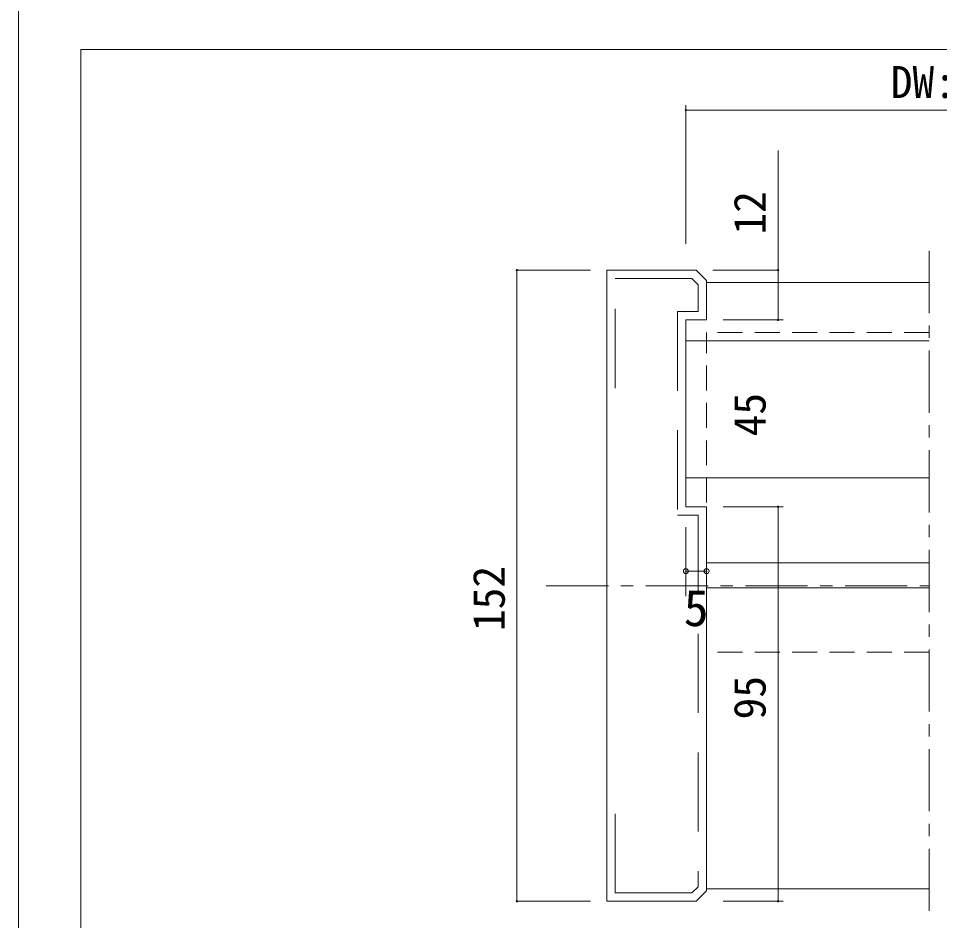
# Model space of a CAD drawing. Units: millimetres on the paper, enlarged 10 times, with parts at other scales. Extents: x -2000 to 2000, y -1385 to 1385.
# Drawn here: x -2000 to -1260, y -817 to -92 of the extents above; entities that cross this region are included whole.
import ezdxf
from ezdxf.enums import TextEntityAlignment as Align

# ---------------------------------------------------------------- set-up
doc = ezdxf.new("R2010")
doc.units = ezdxf.units.MM
doc.header["$LTSCALE"] = 10
doc.header["$PDMODE"] = 32
doc.header["$PDSIZE"] = 4
for name, pattern in [('CHAIN1', [8, 5, -1, 1, -1]), ('USER2', [9.525, 6.35, -3.175]), ('USER9', [3, 2, -1])]:
    doc.linetypes.add(name, pattern=pattern)
doc.layers.add('1-1_0', color=7, linetype='Continuous', lineweight=20)
doc.layers.add('2-0_18', color=7, linetype='Continuous', lineweight=18)
doc.styles.add('ＭＳ ゴシック', font='')
doc.styles.get('ＭＳ ゴシック').set_extended_font_data('MS Gothic')

msp = doc.modelspace()

# ---------------------------------------------------------------- linework, layer by layer
at = {"layer": '1-1_0'}
for p in [(380, -117.5), (380, -117.5), (-1950, -1017.5)]:
    msp.add_line(p, (-1950, -117.5), dxfattribs=at)
msp.add_lwpolyline([(-2000, -1385), (2000, -1385), (2000, 1385), (-2000, 1385)], close=True, dxfattribs=at)
at = {"layer": '2-0_18', "color": 4, "lineweight": 9}
for p, q in [((-1464.18, -273.34), (-1464.18, -162)), ((-1464.7, -166.17), (-1025.29, -166.17)), ((-1434.18, -334.53), (-1385.94, -334.53)), ((-1434.18, -484.53), (-1385.94, -484.53)), ((-1434.18, -484.53), (-1390.11, -484.53)), ((-1390.11, -484.53), (-1390.11, -801.2)), ((-1540.85, -801.2), (-1599.75, -801.2)), ((-1434.18, -801.2), (-1385.94, -801.2)), ((-1434.18, -801.2), (-1390.11, -801.2))]:
    msp.add_line(p, q, dxfattribs=at)
at = {"layer": '2-0_18', "linetype": 'CHAIN1', "lineweight": 20}
for p, q in [((-1268.8, -808.99), (-1268.8, -271)), ((-1576.37, -547.87), (-1268.8, -547.87))]:
    msp.add_line(p, q, dxfattribs=at)
at = {"layer": '2-0_18', "lineweight": 20}
for p, q in [((-1447.51, -304.53), (-1268.8, -304.53)), ((-1464.18, -351.2), (-1268.8, -351.2)), ((-1464.18, -367.87), (-1464.18, -444.53)), ((-1464.18, -461.2), (-1268.8, -461.2)), ((-1447.51, -484.53), (-1447.51, -492.87)), ((-1464.18, -556.25), (-1464.18, -500.97)), ((-1447.51, -556.25), (-1447.51, -500.97)), ((-1268.8, -529.53), (-1447.51, -529.53)), ((-1464.18, -536.25), (-1447.51, -536.25)), ((-1268.8, -549.53), (-1447.51, -549.53)), ((-1268.8, -791.2), (-1447.51, -791.2))]:
    msp.add_line(p, q, dxfattribs=at)
at = {"layer": '2-0_18', "linetype": 'USER9'}
for p, q in [((-1268.8, -344.53), (-1447.51, -344.53)), ((-1447.51, -601.2), (-1447.51, -344.53)), ((-1268.8, -601.2), (-1447.51, -601.2))]:
    msp.add_line(p, q, dxfattribs=at)
at = {"layer": '2-0_18', "color": 4, "lineweight": 9}
for points in [[(-1442.51, -294.53), (-1390.11, -294.53), (-1390.11, -198.48)], [(-1540.85, -294.53), (-1599.75, -294.53), (-1599.75, -801.2)], [(-1434.18, -334.53), (-1390.11, -334.53), (-1390.11, -294.53)]]:
    msp.add_lwpolyline(points, dxfattribs=at)
at = {"layer": '2-0_18', "lineweight": 20}
msp.add_lwpolyline([(-1527.51, -801.2), (-1455.85, -801.2), (-1447.51, -792.87), (-1447.51, -484.53), (-1464.18, -484.53), (-1464.18, -334.53), (-1447.51, -334.53), (-1447.51, -302.87), (-1455.85, -294.53), (-1527.51, -294.53)], close=True, dxfattribs=at)
at = {"layer": '2-0_18', "linetype": 'USER2', "lineweight": 20}
msp.add_lwpolyline([(-1520.85, -389.2), (-1520.85, -301.2), (-1459.23, -301.2), (-1454.18, -306.25), (-1454.18, -327.87), (-1470.85, -327.87), (-1470.85, -491.2), (-1454.18, -491.2), (-1454.18, -789.48), (-1459.23, -794.53), (-1520.85, -794.53), (-1520.85, -706.53)], dxfattribs=at)
at = {"layer": '2-0_18', "color": 4, "lineweight": 9}
for centre, start, end in [((-1464.18, -166.17), 0, 180), ((-1464.18, -166.17), 0, 180), ((-1464.18, -166.17), 180, 0), ((-1464.18, -166.17), 180, 0), ((-1599.75, -294.53), 90, 270), ((-1599.75, -294.53), 270, 90), ((-1390.11, -294.53), 90, 270), ((-1390.11, -294.53), 270, 90), ((-1390.11, -334.53), 90, 270), ((-1390.11, -334.53), 90, 270), ((-1390.11, -334.53), 270, 90), ((-1390.11, -334.53), 270, 90), ((-1390.11, -484.53), 90, 270), ((-1390.11, -484.53), 90, 270), ((-1390.11, -484.53), 270, 90), ((-1390.11, -484.53), 270, 90), ((-1599.75, -801.2), 90, 270), ((-1599.75, -801.2), 270, 90), ((-1390.11, -801.2), 90, 270), ((-1390.11, -801.2), 90, 270), ((-1390.11, -801.2), 270, 90), ((-1390.11, -801.2), 270, 90)]:
    msp.add_arc(centre, 0.521, start, end, dxfattribs=at)
at = {"layer": '2-0_18'}
for p in [(-1464.18, -536.25), (-1447.51, -536.25)]:
    msp.add_point(p, dxfattribs=at)

# ---------------------------------------------------------------- texts
at = {"layer": '2-0_18', "style": 'ＭＳ ゴシック'}
for s, height, p in [('DW:812', 25.66, (-1299.67, -164.09)), ('5', 29.33, (-1465.85, -589.14))]:
    msp.add_text(s, height=height, dxfattribs=at).set_placement(p, align=Align.BOTTOM_LEFT)
for s, p in [('12', (-1392.4, -266.06)), ('45', (-1392.4, -428.02)), ('152', (-1601.83, -584.34)), ('95', (-1392.4, -655.24))]:
    msp.add_text(s, height=25.66, rotation=90, dxfattribs=at).set_placement(p, align=Align.BOTTOM_LEFT)

doc.saveas('drawing.dxf')
